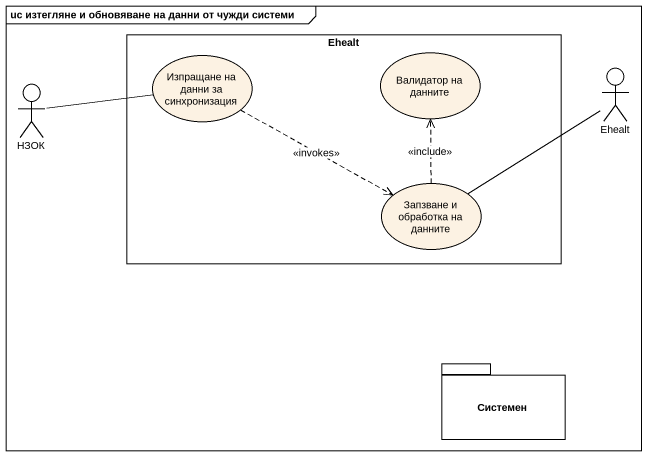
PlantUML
@startuml
mainframe uc изтегляне и обновяване на данни от чужди системи
rectangle Ehealt {
  usecase "Изпращане на данни за синхронизация" as Изпращане_на_данни_за
  usecase "Валидатор на данните" as Валидатор_на_данните
  usecase "Запзване и обработка на данните" as Запзване_и_обработка_на
}
actor НЗОК
actor "Ehealt" as Ehealt_2
package Системен {
}
НЗОК -right- Изпращане_на_данни_за
Изпращане_на_данни_за .right.> Запзване_и_обработка_на : <<invokes>>
Ehealt_2 -left- Запзване_и_обработка_на
Запзване_и_обработка_на .up.> Валидатор_на_данните : <<include>>
@enduml
